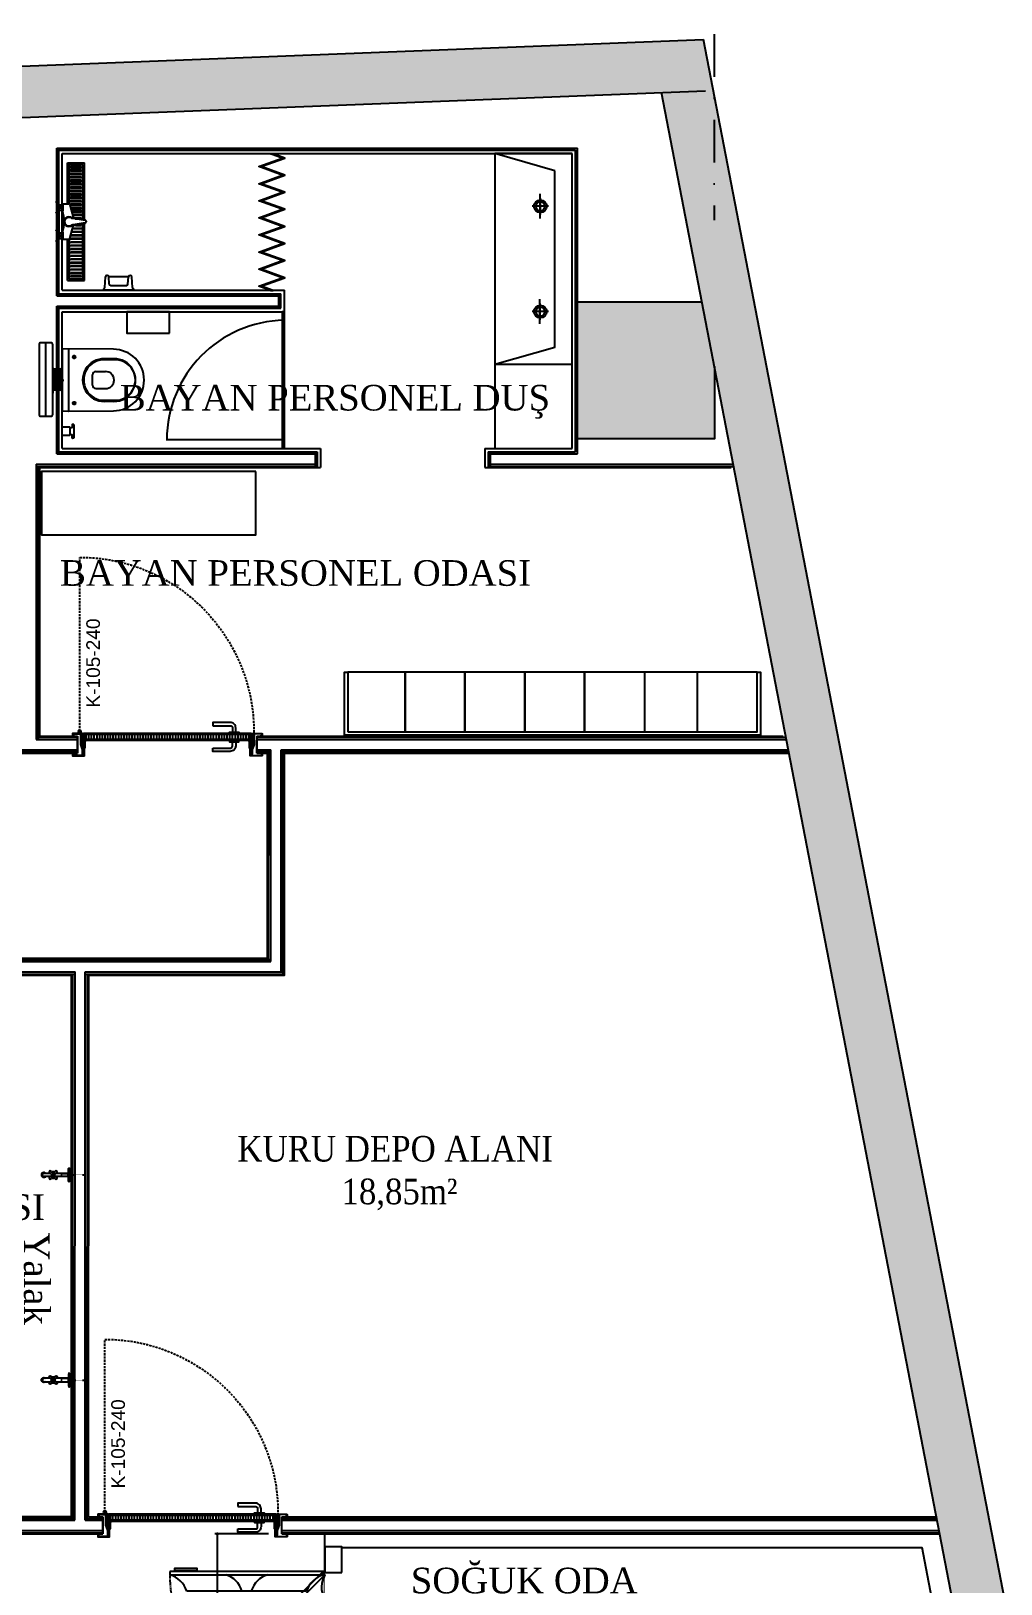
# Model space of a CAD drawing. Header units: millimetres. Extents: x -29311 to -3405, y 28913 to 42880.
# Drawn here: x -6282 to -5714, y 36017 to 36925 of the extents above; entities that cross this region are included whole.
import ezdxf
from ezdxf.enums import TextEntityAlignment as Align

# ---------------------------------------------------------------- set-up
doc = ezdxf.new("R2010")
doc.units = ezdxf.units.MM
doc.set_wipeout_variables(frame=1)
for name, pattern in [('ACAD_ISO07W100', [3, 0, -3]), ('AM_DIN_G_W050', [13.75, 9.75, -1.5, 1, -1.5]), ('CENTER2', [1.125, 0.75, -0.125, 0.125, -0.125]), ('DASHDOT', [1, 0.5, -0.25, 0, -0.25]), ('DASHDOT2', [0.5, 0.25, -0.125, 0, -0.125]), ('DASHED', [0.75, 0.5, -0.25]), ('HIDDEN', [0.375, 0.25, -0.125])]:
    doc.linetypes.add(name, pattern=pattern)
for name, color, linetype in [('A-AKS', 57, 'DASHDOT'), ('A-AKS.', 57, 'DASHDOT2'), ('A-BA', 1, 'Continuous'), ('A-DUVAR-ALCIPAN', 9, 'Continuous'), ('A-KAPI', 214, 'Continuous'), ('A-KAPI-AHSAP', 245, 'Continuous'), ('A-KAPI-AKSESUAR', 206, 'Continuous'), ('A-KAPI-METAL', 84, 'Continuous'), ('A-KAPI-PROFIL', 206, 'Continuous'), ('A-KAPLAMA-SERAMIK', 31, 'Continuous'), ('A-MK-DRENAJ', 146, 'Continuous'), ('A-SIVA-ALCIPAN', 247, 'Continuous'), ('A-SIVA-IC', 97, 'Continuous'), ('A-TEFRIS', 251, 'Continuous'), ('A-TEFRIS-SABIT', 177, 'Continuous'), ('A-YAZI', 136, 'Continuous'), ('Kıtc-002 Çizgi', 7, 'Continuous'), ('Kıtc-034 Soğuk Oda', 1, 'Continuous'), ('level', 10, 'Continuous')]:
    doc.layers.add(name, color=color, linetype=linetype)
for name, color, linetype, lineweight in [('MS_GORINCE', 251, 'Continuous', 0), ('olcu-plan', 7, 'Continuous', 20), ('s-depo', 140, 'Continuous', 25), ('tarama-betonarme', 252, 'Continuous', 13), ('TES_SU', 150, 'Continuous', 25)]:
    doc.layers.add(name, color=color, linetype=linetype, lineweight=lineweight)
doc.styles.add('Dimension Text', font='tahoma.ttf', dxfattribs={"width": 0.8})
doc.styles.get("Standard").update_dxf_attribs({"font": 'arial.ttf'})
doc.styles.add('YAZ-50', font='times.ttf', dxfattribs={"width": 0.9})
doc.dimstyles.new('1-50-plan', dxfattribs={"dimtxt": 8, "dimasz": 6, "dimexe": 4, "dimexo": 4, "dimgap": 0.00625, "dimtad": 1, "dimdec": 0, "dimrnd": 0.0005, "dimzin": 9, "dimdsep": 46, "dimtxsty": 'YAZ-50', "dimblk": 'ARCHTICK', "dimcen": 0.025, "dimdle": 4, "dimadec": 0, "dimazin": 0, "dimtfac": 1, "dimtdec": 0, "dimtmove": 0, "dimatfit": 3, "dimfxl": 30, "dimfxlon": 1, "dimarcsym": 0})
doc.dimstyles.new('AYG-OLCU 1 to 2', dxfattribs={"dimtxt": 4, "dimasz": 3, "dimexe": 1.5, "dimexo": 1, "dimgap": 1, "dimtad": 1, "dimdec": 0, "dimdsep": 46, "dimtxsty": 'Dimension Text', "dimblk": 'DOTSMALL', "dimcen": 0, "dimclrd": 256, "dimclre": 256, "dimclrt": 256, "dimadec": 0, "dimazin": 0, "dimtfac": 1, "dimtdec": 0, "dimtofl": 0, "dimtmove": 1, "dimatfit": 3, "dimfxl": 1, "dimarcsym": 0})
pattern_1 = [(45, (-57572.966, 50245.5134), (-4.4194174, 4.4194174), []), (45, (-57568.547, 50245.5134), (-4.4194174, 4.4194174), [7.8125, -1.5625, 0, -1.5625])]

# ---------------------------------------------------------------- blocks, each defined once
blk = doc.blocks.new('_ArchTick')
at = {"color": 0, "linetype": 'ByBlock', "const_width": 0.15}
blk.add_lwpolyline([(-0.5, -0.5), (0.5, 0.5)], dxfattribs=at)
blk = doc.blocks.new('*D278')
at = {"layer": 'DEFPOINTS', "color": 0, "transparency": 16777216}
for p in [(-5882.14, 36976.33), (-5882.14, 36938.93), (-10751.69, 36908.8)]:
    blk.add_point(p, dxfattribs=at)
at = {"layer": 'olcu-plan', "color": 0, "lineweight": -2, "transparency": 16777216}
for p, q in [((-10755.69, 36976.33), (-5878.14, 36976.33)), ((-10751.69, 36946.33), (-10751.69, 36980.33)), ((-5882.14, 36946.33), (-5882.14, 36980.33))]:
    blk.add_line(p, q, dxfattribs=at)
at = {"layer": 'olcu-plan', "color": 0, "lineweight": -2, "transparency": 16777216, "xscale": 6, "yscale": 6, "zscale": 6, "rotation": 180}
blk.add_blockref('_ArchTick', (-10751.69, 36976.33), dxfattribs=at)
at = {"layer": 'olcu-plan', "color": 0, "lineweight": -2, "transparency": 16777216, "xscale": 6, "yscale": 6, "zscale": 6}
blk.add_blockref('_ArchTick', (-5882.14, 36976.33), dxfattribs=at)
at = {"layer": 'olcu-plan', "color": 0, "transparency": 16777216, "insert": (-8316.92, 36980.42), "char_height": 8, "attachment_point": 5, "style": 'YAZ-50'}
blk.add_mtext('4870', dxfattribs=at)
blk = doc.blocks.new('AKS')
at = {"layer": 'A-AKS.', "ltscale": 100}
blk.add_line((4869.54, 2314.03), (4869.54, 2054.95), dxfattribs=at)
blk = doc.blocks.new('A$C60E3056A')
at = {"layer": 'Kıtc-034 Soğuk Oda', "color": 3}
blk.add_line((13.32, 80.05), (13.32, 9.95), dxfattribs=at)
for points in [[(1.83, 0), (3.83, 0), (3.83, 90), (1.83, 90)], [(1.44, 3.03), (0, 3.03), (0, 15.75), (1.44, 15.75)]]:
    blk.add_lwpolyline(points, close=True, dxfattribs=at)
for centre, radius, start, end in [((17.93, 93.95), 14.65, 195.63806, 251.64889), ((17.17, 61.16), 14, 196.32537, 253.63654), ((17.17, 28.84), 14, 106.36346, 163.67463), ((17.93, -3.95), 14.65, 108.35111, 164.36194)]:
    blk.add_arc(centre, radius, start, end, dxfattribs=at)
blk = doc.blocks.new('A$C4A7C2E03')
at = {"layer": 'Kıtc-034 Soğuk Oda', "color": 254}
blk.add_line((80.05, 0), (9.95, 0), dxfattribs=at)
for points in [[(0, 11.49), (0, 9.49), (90, 9.49), (90, 11.49)], [(3.03, 11.89), (3.03, 13.32), (15.75, 13.32), (15.75, 11.89)]]:
    blk.add_lwpolyline(points, close=True, dxfattribs=at)
for centre, radius, start, end in [((-3.95, -4.61), 14.65, 18.35111, 74.36194), ((28.84, -3.84), 14, 16.36346, 73.67463), ((61.16, -3.84), 14, 106.32537, 163.63654), ((93.95, -4.61), 14.65, 105.63806, 161.64889)]:
    blk.add_arc(centre, radius, start, end, dxfattribs=at)
blk = doc.blocks.new('A$C65962AFD')
at = {"color": 3}
blk.add_wipeout([(90.69, 105), (90.69, 15), (100.69, 15), (100.69, 105)], dxfattribs=at).dxf.layer = 'Kıtc-034 Soğuk Oda'
at = {"layer": 'Kıtc-002 Çizgi', "color": 254, "linetype": 'DASHED'}
blk.add_arc((89.46, 104.46), 89.47, 180.93417, 270.78371, dxfattribs=at)
at = {"layer": 'Kıtc-034 Soğuk Oda'}
for points in [[(100.69, 105), (100.69, 120), (90.69, 120), (90.69, 105)], [(100.69, 0), (100.69, 15), (90.69, 15), (90.69, 0)]]:
    blk.add_lwpolyline(points, close=True, dxfattribs=at)
at = {"layer": 'Kıtc-002 Çizgi'}
blk.add_blockref('A$C4A7C2E03', (0, 94.09), dxfattribs=at)
at = {"layer": 'Kıtc-002 Çizgi', "rotation": 315}
blk.add_blockref('A$C60E3056A', (24.34, 42.65), dxfattribs=at)
blk = doc.blocks.new('_DotSmall')
at = {"color": 0, "linetype": 'ByBlock', "const_width": 0.5}
blk.add_lwpolyline([(-0.0625, 0, 1), (0.0625, 0, 1)], format="xyb", close=True, dxfattribs=at)
blk = doc.blocks.new('*D509')
at = {"layer": 'DEFPOINTS', "color": 0, "transparency": 16777216}
for p in [(-6172.96, 36045.76), (-6110.14, 36045.76), (-6153.17, 35875.75)]:
    blk.add_point(p, dxfattribs=at)
at = {"layer": 'TES_SU', "lineweight": -2, "transparency": 16777216}
for p, q in [((-6142.96, 36045.76), (-6174.46, 36045.76)), ((-6172.96, 35875.75), (-6172.96, 36045.76)), ((-6154.17, 35875.75), (-6174.46, 35875.75))]:
    blk.add_line(p, q, dxfattribs=at)
at = {"layer": 'TES_SU', "lineweight": -2, "transparency": 16777216, "xscale": 3, "yscale": 3, "zscale": 3}
for p, rotation in [((-6172.96, 36045.76), 90), ((-6172.96, 35875.75), 270)]:
    blk.add_blockref('_DotSmall', p, dxfattribs=dict(at, rotation=rotation))
at = {"layer": 'TES_SU', "transparency": 16777216, "insert": (-6178.13, 35960.76), "char_height": 8, "attachment_point": 5, "rotation": 90, "style": 'Dimension Text'}
blk.add_mtext('170', dxfattribs=at)
blk = doc.blocks.new('A$C1989330F')
at = {"layer": 'A-KAPI-AKSESUAR'}
blk.add_lwpolyline([(27.5, 0), (-27.5, 0), (-27.5, -8), (27.5, -8)], close=True, dxfattribs=at)
blk.add_lwpolyline([(-125, -45), (-20, -45, 0.414214), (-10, -35), (-10, -8), (10, -8), (10, -32, -0.414214), (-23, -65), (-125, -65)], format="xyb", close=True, dxfattribs=at)
blk = doc.blocks.new('*U501')
at = {"ltscale": 12}
h = blk.add_hatch(dxfattribs=at)
h.set_pattern_fill('ANSI31', color=8, scale=5, angle=45)
h.set_pattern_definition([(90, (48.085, 20), (-15.875, 3e-15), [])])
h.paths.add_polyline_path([(1004.1, -130), (44, -130), (44, -160), (1004.1, -160)])
at = {"color": 8, "linetype": 'HIDDEN', "ltscale": 50}
blk.add_lwpolyline([(12.6, -176.2), (12.6, -1188.7, 0.417281), (1025, -165.6)], format="xyb", dxfattribs=at)
at = {"layer": 'A-KAPI-AHSAP'}
for points in [[(44, -165), (34, -165), (34, -148), (34, -148), (34, -125), (44, -125), (44, -165)], [(44, -125), (1004.1, -125)], [(1004.1, -165), (44, -165)], [(1004.1, -165), (1004.1, -125), (1014.1, -125), (1014.1, -165), (1014.1, -165), (1014.1, -165), (1004.1, -165)]]:
    blk.add_lwpolyline(points, dxfattribs=at)
blk.add_lwpolyline([(1004.1, -130), (44, -130), (44, -160), (1004.1, -160)], close=True, dxfattribs=at)
at = {"layer": 'A-KAPI-AKSESUAR'}
for radius in [10, 5, 4]:
    blk.add_circle((12, -175), radius, dxfattribs=at)
at = {"layer": 'A-KAPI-METAL'}
for points in [[(-29, -33.4), (39, -33.4, -0.414214), (40, -34.4), (40, -95.9), (38, -95.9), (38, -35.9, 0.414214), (37.5, -35.4), (-27.5, -35.4, 0.414214), (-28, -35.9), (-28, -47.4, 0.414214), (-27.5, -47.9), (-20, -47.9), (-20, -49.9), (-29, -49.9, -0.414214), (-30, -48.9), (-30, -34.4, -0.414214)], [(-30, -151, -0.414214), (-29, -150), (-20, -150), (-20, -152), (-27.5, -152, 0.414214), (-28, -152.5), (-28, -162.5, 0.414214), (-27.5, -163), (26.5, -163, 0.414214), (27, -162.5), (27, -105, -0.414214), (28.2, -104), (41, -104, -0.414154), (42, -105), (42, -119.5), (42, -94.8), (42, -80.7), (42, -94.8), (40, -94.8), (40, -80.7, -1), (44, -80.7), (44, -119.8, -0.934642), (40, -119.5), (40, -106.5, 0.414214), (39.5, -106), (29.5, -106, 0.414214), (29, -106.5), (29, -164, -0.414214), (28, -165), (-29, -165, -0.414214), (-30, -164)], [(1078.1, -151, 0.414214), (1077.1, -150), (1068.1, -150), (1068.1, -152), (1075.6, -152, -0.414214), (1076.1, -152.5), (1076.1, -162.5, -0.414214), (1075.6, -163), (1021.6, -163, -0.414214), (1021.1, -162.5), (1021.1, -104, 0.414214), (1019.8, -103), (1007.1, -103, 0.414154), (1006.1, -104), (1006.1, -119.5), (1006.1, -94.8), (1006.1, -80.7), (1006.1, -94.8), (1008.1, -94.8), (1008.1, -80.7, 1), (1004.1, -80.7), (1004.1, -119.8, 0.938583), (1008.1, -119.5), (1008.1, -105.5, -0.414214), (1008.6, -105), (1018.5, -105, -0.414214), (1019.1, -105.5), (1019.1, -164, 0.414214), (1020.1, -165), (1077.1, -165, 0.414214), (1078.1, -164)], [(1077.1, -33.4), (1009.1, -33.4, 0.414214), (1008.1, -34.4), (1008.1, -95.9), (1010.1, -95.9), (1010.1, -35.9, -0.414214), (1010.6, -35.4), (1075.6, -35.4, -0.414214), (1076.1, -35.9), (1076.1, -47.4, -0.414214), (1075.6, -47.9), (1068.1, -47.9), (1068.1, -49.9), (1077.1, -49.9, 0.414214), (1078.1, -48.9), (1078.1, -34.4, 0.414214)]]:
    blk.add_lwpolyline(points, format="xyb", close=True, dxfattribs=at)
at = {"layer": 'A-KAPI-PROFIL'}
for points in [[(16.5, -100.9), (27.5, -70.4), (27.5, -36.5), (37.5, -36.5), (37.5, -72.2), (25.9, -104.3), (25.9, -163), (16.5, -163)], [(1031.6, -100.9), (1020.6, -70.4), (1020.6, -43.8), (1010.6, -43.8), (1010.6, -72.2), (1022.2, -104.3), (1022.2, -163), (1031.6, -163)]]:
    blk.add_lwpolyline(points, close=True, dxfattribs=at)
for points in [[(36.5, -36.8), (37.5, -36.8), (37.5, -52.5), (29.6, -66.1), (29.6, -89.8), (36.6, -89.8), (36.6, -90.8), (28.6, -90.8), (28.6, -65.8), (36.5, -52.2), (36.5, -36.8)], [(1011.6, -36.8), (1010.6, -36.8), (1010.6, -52.5), (1018.5, -66.1), (1018.5, -89.8), (1011.5, -89.8), (1011.5, -90.8), (1019.5, -90.8), (1019.5, -65.8), (1011.6, -52.2), (1011.6, -36.8)]]:
    blk.add_lwpolyline(points, dxfattribs=at)
at = {"layer": 'A-KAPI-PROFIL', "color": 8}
for points in [[(39.7, -111.2, 0.414214), (37.7, -109.2), (31.3, -109.2, 0.414214), (29.3, -111.2), (29.3, -122, 0.414214), (31.3, -124), (45.3, -124, 0.414214), (46.3, -123), (46.3, -120, 1), (44.3, -120), (44.3, -121.5), (39.7, -121.5)], [(1018.8, -111.2, 0.414214), (1016.8, -109.2), (1010.4, -109.2, 0.414214), (1008.4, -111.2), (1008.4, -121.5), (1003.8, -121.5), (1003.8, -120, 1), (1001.8, -120), (1001.8, -123, 0.414214), (1002.8, -124), (1014.1, -124), (1016.8, -124, 0.414214), (1018.8, -122)]]:
    blk.add_lwpolyline(points, format="xyb", close=True, dxfattribs=at)
at = {"layer": 'DEFPOINTS', "linetype": 'ByBlock', "ltscale": 12}
for p, q in [((0, -49.9), (0, -150)), ((1048.1, -49.9), (1048.1, -125))]:
    blk.add_line(p, q, dxfattribs=at)
at = {"ltscale": 12, "xscale": -1, "rotation": 180}
blk.add_blockref('A$C1989330F', (916, -125), dxfattribs=at)
at = {"ltscale": 12}
blk.add_blockref('A$C1989330F', (916, -165), dxfattribs=at)
blk = doc.blocks.new('2 Lİ LAVABOO')
at = {"layer": 'A-TEFRIS-SABIT', "color": 4, "linetype": 'AM_DIN_G_W050', "ltscale": 2}
for p, q in [((88836.53, 15560.57), (88836.53, 15551.04)), ((88898.16, 15560.57), (88898.16, 15551.04)), ((88829.3, 15555.56), (88843.73, 15555.56)), ((88831.76, 15555.81), (88841.3, 15555.81)), ((88905.39, 15555.56), (88890.96, 15555.56)), ((88902.93, 15555.81), (88893.39, 15555.81))]:
    blk.add_line(p, q, dxfattribs=at)
at = {"layer": 'A-TEFRIS-SABIT'}
for points in [[(88805.72, 15574.42), (88805.72, 15529.28), (88928.97, 15529.28), (88928.97, 15574.44)], [(88815.72, 15564.4), (88805.72, 15529.28), (88928.97, 15529.28), (88918.97, 15564.4)]]:
    blk.add_lwpolyline(points, close=True, dxfattribs=at)
for centre, radius in [((88836.53, 15555.81), 3.75), ((88836.53, 15555.81), 2.6), ((88898.16, 15555.81), 3.75), ((88898.16, 15555.81), 2.6)]:
    blk.add_circle(centre, radius, dxfattribs=at)
blk = doc.blocks.new('mus-pl1')
at = {"color": 0, "linetype": 'ByBlock'}
for p, q in [((-0.19, -8.93), (-0.3, -8.55)), ((0.19, -8.93), (0.3, -8.55)), ((-0.62, -9.37), (-1.01, -9.26)), ((-1.01, -9.85), (-0.62, -9.74)), ((-0.3, -10.56), (-0.19, -10.18)), ((0.3, -10.56), (0.19, -10.18)), ((0.62, -9.37), (1.01, -9.26)), ((1.01, -9.85), (0.62, -9.74))]:
    blk.add_line(p, q, dxfattribs=at)
at = {"color": 0, "linetype": 'ACAD_ISO07W100', "ltscale": 0.01}
blk.add_lwpolyline([(0.01, -5), (-0.01, 9.33)], dxfattribs=at)
at = {"color": 0, "linetype": 'ByBlock'}
blk.add_lwpolyline([(4, 0), (4, -0.2, -0.414214), (3.7, -0.5), (-3.7, -0.5, -0.414214), (-4, -0.2), (-4, 0)], format="xyb", close=True, dxfattribs=at)
for points in [[(-1.01, -9.26), (-1.83, -8.43)], [(1.3, -0.5), (1.3, -0.8), (-1.3, -0.8), (-1.3, -0.5)], [(-1.12, -7.73), (-0.3, -8.55)], [(-1, -7.85), (-1, -0.8)], [(0.3, -8.55), (1.12, -7.73)], [(1.83, -8.43), (1.01, -9.26)], [(-1.83, -10.68), (-1.01, -9.85)], [(-0.3, -10.56), (-1.12, -11.38)], [(1.12, -11.38), (0.3, -10.56)], [(1.01, -9.85), (1.83, -10.68)]]:
    blk.add_lwpolyline(points, dxfattribs=at)
for points in [[(-1.74, -8.52, 0.074817), (-1.83, -9.05), (-1.83, -10.05, 0.074817), (-1.74, -10.59, 0.080067)], [(-1, -7.18, 0.039052), (-1.28, -7.36)], [(1, -0.8), (1, -7.85, -0.381119)], [(1.28, -7.36, 0.039051), (1, -7.18)], [(1.74, -10.59, 0.074817), (1.82, -10.05), (1.82, -9.05, 0.074817), (1.74, -8.52, 0.080066)], [(-1.28, -11.75, 0.039052), (-1, -11.93, 0.258777)], [(1, -11.26), (1, -15, -1), (-1, -15), (-1, -11.26)], [(1, -11.93, 0.039051), (1.28, -11.75)]]:
    blk.add_lwpolyline(points, format="xyb", dxfattribs=at)
for radius in [0.65, 0.45]:
    blk.add_circle((0, -9.55), radius, dxfattribs=at)
for centre, radius, start, end in [((-1.77, -7.79), 0.65, 5.28486, 264.71514), ((0, -9.55), 1.05, 73.43689, 196.56311), ((1.77, -7.79), 0.65, 275.28486, 174.71514), ((-1.77, -11.32), 0.65, 95.28486, 354.71514), ((0, -15), 1.4, 140.28486, 39.71514), ((0, -15), 1.3, 140.28486, 39.71514), ((0, -9.55), 1.05, 253.43689, 16.56311), ((1.77, -11.32), 0.65, 185.28486, 84.71514)]:
    blk.add_arc(centre, radius, start, end, dxfattribs=at)
blk = doc.blocks.new('DUS')
at = {"layer": 'A-MK-DRENAJ'}
for p, q in [((86675.3, -29215.5), (86775.3, -29215.5)), ((86675.3, -29458.2), (86675.3, -29215.5)), ((86775.3, -29543.8), (86775.3, -29215.5)), ((86709.3, -29538), (86755.3, -29538)), ((86725.3, -29583), (86755.3, -29583)), ((86755.3, -29543), (86755.3, -29538)), ((86755.3, -29583), (86755.3, -29578)), ((86775.3, -29905.5), (86775.3, -29577.2)), ((86675.3, -29905.5), (86675.3, -29662.7)), ((86695.3, -29883), (86695.3, -29878)), ((86755.3, -29878), (86695.3, -29878)), ((86755.3, -29883), (86695.3, -29883)), ((86755.3, -29883), (86755.3, -29878)), ((86675.3, -29905.5), (86775.3, -29905.5))]:
    blk.add_line(p, q, dxfattribs=at)
for points in [[(86765.3, -29225.5), (86685.3, -29225.5), (86685.3, -29458.2)], [(86765.3, -29543.4), (86765.3, -29225.5)], [(86699.9, -29503), (86755.3, -29503), (86755.3, -29498), (86698.5, -29498)], [(86705.2, -29523), (86755.3, -29523), (86755.3, -29518), (86703.9, -29518)], [(86685.3, -29662.7), (86685.3, -29895.5), (86765.3, -29895.5), (86765.3, -29577.5)], [(86699.9, -29618), (86755.3, -29618), (86755.3, -29623), (86698.5, -29623)], [(86705.2, -29598), (86755.3, -29598), (86755.3, -29603), (86703.9, -29603)]]:
    blk.add_lwpolyline(points, dxfattribs=at)
for points in [[(86755.3, -29238), (86695.3, -29238), (86695.3, -29243), (86755.3, -29243)], [(86755.3, -29258), (86695.3, -29258), (86695.3, -29263), (86755.3, -29263)], [(86755.3, -29278), (86695.3, -29278), (86695.3, -29283), (86755.3, -29283)], [(86755.3, -29298), (86695.3, -29298), (86695.3, -29303), (86755.3, -29303)], [(86755.3, -29318), (86695.3, -29318), (86695.3, -29323), (86755.3, -29323)], [(86755.3, -29338), (86695.3, -29338), (86695.3, -29343), (86755.3, -29343)], [(86755.3, -29358), (86695.3, -29358), (86695.3, -29363), (86755.3, -29363)], [(86755.3, -29378), (86695.3, -29378), (86695.3, -29383), (86755.3, -29383)], [(86755.3, -29398), (86695.3, -29398), (86695.3, -29403), (86755.3, -29403)], [(86755.3, -29418), (86695.3, -29418), (86695.3, -29423), (86755.3, -29423)], [(86755.3, -29438), (86695.3, -29438), (86695.3, -29443), (86755.3, -29443)], [(86755.3, -29458), (86695.3, -29458), (86695.3, -29463), (86755.3, -29463)], [(86755.3, -29478), (86695.3, -29478), (86695.3, -29483), (86755.3, -29483)], [(86695.3, -29638), (86755.3, -29638), (86755.3, -29643), (86695.3, -29643)], [(86695.3, -29658), (86755.3, -29658), (86755.3, -29663), (86695.3, -29663)], [(86695.3, -29678), (86755.3, -29678), (86755.3, -29683), (86695.3, -29683)], [(86695.3, -29698), (86755.3, -29698), (86755.3, -29703), (86695.3, -29703)], [(86695.3, -29718), (86755.3, -29718), (86755.3, -29723), (86695.3, -29723)], [(86695.3, -29738), (86755.3, -29738), (86755.3, -29743), (86695.3, -29743)], [(86695.3, -29758), (86755.3, -29758), (86755.3, -29763), (86695.3, -29763)], [(86695.3, -29778), (86755.3, -29778), (86755.3, -29783), (86695.3, -29783)], [(86695.3, -29798), (86755.3, -29798), (86755.3, -29803), (86695.3, -29803)], [(86695.3, -29818), (86755.3, -29818), (86755.3, -29823), (86695.3, -29823)], [(86695.3, -29838), (86755.3, -29838), (86755.3, -29843), (86695.3, -29843)], [(86695.3, -29858), (86755.3, -29858), (86755.3, -29863), (86695.3, -29863)]]:
    blk.add_lwpolyline(points, close=True, dxfattribs=at)
at = {"layer": 'A-TEFRIS-SABIT'}
for p, q in [((86617.2, -29449.1), (86605.3, -29446)), ((86617.2, -29506.9), (86605.3, -29510)), ((86618.5, -29450.8), (86622.6, -29464.9)), ((86618.5, -29505.2), (86618.5, -29450.8)), ((86618.5, -29505.2), (86622.6, -29491.1)), ((86622.6, -29464.9), (86630.2, -29464.9)), ((86622.6, -29491.1), (86622.6, -29464.9)), ((86622.6, -29491.1), (86630.2, -29491.1)), ((86630.2, -29461.7), (86646.2, -29461.7)), ((86630.2, -29494.3), (86630.2, -29461.7)), ((86630.2, -29494.3), (86646.2, -29494.3)), ((86632.9, -29479.9), (86632.9, -29476.1)), ((86632.9, -29476.1), (86643.5, -29476.1)), ((86632.9, -29479.9), (86643.5, -29479.9)), ((86643.5, -29479.9), (86643.5, -29476.1)), ((86646.2, -29494.3), (86646.2, -29461.7)), ((86648, -29461.7), (86648, -29497.4)), ((86683.7, -29458.2), (86651.4, -29458.2)), ((86688.8, -29461.8), (86710.3, -29541.8)), ((86617.2, -29614.1), (86605.3, -29611)), ((86618.5, -29615.8), (86618.5, -29670.2)), ((86618.5, -29615.8), (86622.6, -29629.9)), ((86688.8, -29659.2), (86710.4, -29579)), ((86779.8, -29552.9), (86708.2, -29541.5)), ((86779.8, -29567.9), (86708.4, -29579.3)), ((86725.3, -29583), (86709.3, -29583)), ((86719.4, -29577.5), (86774.2, -29577.5)), ((86720.5, -29543.4), (86774.2, -29543.4)), ((86776.4, -29545.6), (86776.4, -29552.3)), ((86776.4, -29568.4), (86776.4, -29575.3)), ((86785, -29558.7), (86785, -29562.1)), ((86617.2, -29671.9), (86605.3, -29675)), ((86618.5, -29670.2), (86622.6, -29656.1)), ((86622.6, -29629.9), (86622.6, -29656.1)), ((86622.6, -29629.9), (86630.2, -29629.9)), ((86622.6, -29656.1), (86630.2, -29656.1)), ((86630.2, -29659.3), (86630.2, -29626.7)), ((86630.2, -29626.7), (86646.2, -29626.7)), ((86630.2, -29659.3), (86646.2, -29659.3)), ((86632.9, -29641.1), (86643.5, -29641.1)), ((86632.9, -29644.9), (86632.9, -29641.1)), ((86632.9, -29644.9), (86643.5, -29644.9)), ((86643.5, -29644.9), (86643.5, -29641.1)), ((86646.2, -29659.3), (86646.2, -29626.7)), ((86648, -29623.6), (86648, -29659.3)), ((86651.4, -29662.7), (86683.7, -29662.7)), ((86894.8, -29945.1), (86898.1, -29883)), ((86908.4, -29874.7), (86907.1, -29874.7)), ((86920.6, -29927.1), (86917.3, -29883)), ((87033, -29883.7), (86917.4, -29883.7)), ((87029.8, -29927.1), (87033.1, -29883)), ((87042, -29874.7), (87043.3, -29874.7)), ((87055.6, -29945.1), (87052.3, -29883)), ((86885.2, -29960.3), (86885.2, -29962.4)), ((87065.2, -29962.4), (86885.5, -29962.4)), ((87020.8, -29935.4), (86929.6, -29935.4)), ((87065.2, -29960.3), (87065.2, -29962.4))]:
    blk.add_line(p, q, dxfattribs=at)
for points in [[(86616.4, -29613.9), (86616.4, -29507.1)], [(86627.4, -29629.9), (86627.4, -29491.1)]]:
    blk.add_lwpolyline(points, dxfattribs=at)
for centre, radius, start, end in [((86616.8, -29450.8), 1.72, 0, 75.21721), ((86616.8, -29505.2), 1.72, 284.78279, 0), ((86651.4, -29461.7), 3.44, 90, 180), ((86650.7, -29497.4), 2.75, 180, 194.94394), ((86414.2, -29560.5), 242, 345.05606, 14.94394), ((86683.7, -29463.7), 5.5, 20.70167, 90), ((86616.8, -29615.8), 1.72, 0, 75.21721), ((86684.6, -29560.5), 28.5, 48.0007, 312.49307), ((86684.6, -29560.5), 25.4, 57.32726, 303.38827), ((86703, -29531.7), 8.8, 237.32726, 260.94279), ((86703.4, -29589), 8.8, 99.08028, 123.38827), ((86709.6, -29532.8), 8.8, 228.0007, 260.94279), ((86709.8, -29588), 8.8, 99.08028, 132.49307), ((86774.2, -29545.6), 2.2, 0, 90), ((86774.2, -29575.3), 2.2, 270, 0), ((86779.2, -29558.7), 5.85, 0, 83.76807), ((86779.2, -29562.1), 5.85, 276.23193, 0), ((86616.8, -29670.2), 1.72, 284.78279, 0), ((86650.7, -29623.6), 2.75, 165.05606, 180), ((86651.4, -29659.3), 3.44, 180, 270), ((86683.7, -29657.2), 5.5, 270, 339.29833)]:
    blk.add_arc(centre, radius, start, end, dxfattribs=at)
for centre, major_axis, ratio, start_param, end_param in [((86632.9, -29468.9), (0, -7.2), 0.382482, 3.141593, 6.283185), ((86643.5, -29487.1), (0, 7.2), 0.382482, 3.141593, 6.283185), ((86632.9, -29633.9), (0, -7.2), 0.382482, 3.141593, 6.283185), ((86643.5, -29652.1), (0, 7.2), 0.382482, 3.141593, 6.283185), ((86907.1, -29883.7), (-6.36, 6.36), 1, -0.785398, 0.711459), ((86908.4, -29883.7), (6.36, 6.36), 1, 5.571726, 7.068583), ((87042, -29883.7), (-6.36, 6.36), 1, -0.785398, 0.711459), ((87043.3, -29883.7), (6.36, 6.36), 1, 5.571726, 7.068583), ((86894.2, -29960.3), (6.36, 6.36), 1, 1.268279, 2.356194), ((86885.9, -29944.4), (6.36, 6.36), 1, 4.409872, 5.423848), ((86929.6, -29926.4), (6.36, 6.36), 1, 2.430134, 3.926991), ((87020.8, -29926.4), (-6.36, 6.36), 1, 2.356194, 3.853052), ((87064.5, -29944.4), (-6.36, 6.36), 1, 0.859337, 1.873313), ((87056.2, -29960.3), (-6.36, 6.36), 1, 3.926991, 5.014906)]:
    blk.add_ellipse(centre, major_axis=major_axis, ratio=ratio, start_param=start_param, end_param=end_param, dxfattribs=at)
at = {"layer": 'A-TEFRIS-SABIT', "extrusion": (0, 0, -1)}
for centre, major_axis in [((86632.9, -29487.1), (0, 7.2)), ((86643.5, -29468.9), (0, -7.2)), ((86632.9, -29652.1), (0, 7.2)), ((86643.5, -29633.9), (0, -7.2))]:
    blk.add_ellipse(centre, major_axis=major_axis, ratio=0.382482, start_param=3.141593, end_param=6.283185, dxfattribs=at)
at = {"layer": 'MS_GORINCE'}
for p, q in [((86709.3, -29583), (86725.3, -29583)), ((86716.6, -29578), (86725.3, -29578)), ((86725.3, -29578), (86716.6, -29578))]:
    blk.add_line(p, q, dxfattribs=at)
blk = doc.blocks.new('A$C7B0C6078')
for p, q in [((172.1, 301.2), (232.8, 301.2)), ((177.2, 307.5), (232.7, 307.5)), ((439.9, 361.7), (439.9, 3.3)), ((175.5, 182.5), (175.5, 182.5)), ((281.7, 232.5), (225.5, 232.5)), ((301.7, 212.5), (301.7, 152.5)), ((281.7, 132.5), (225.5, 132.5)), ((172.1, 63.8), (232.8, 63.8)), ((177.2, 57.5), (232.7, 57.5))]:
    blk.add_line(p, q)
at = {"color": 4, "linetype": 'CENTER2', "ltscale": 30}
for p, q in [((421, 317.5), (398.9, 317.5)), ((409.9, 306.4), (409.9, 328.6)), ((488.8, 182.5), (469.4, 182.5)), ((421, 47.5), (398.9, 47.5)), ((409.9, 58.6), (409.9, 36.4))]:
    blk.add_line(p, q, dxfattribs=at)
blk.add_lwpolyline([(480, 362, 0.416782), (477, 365), (180, 362.5, 1), (180, 2.5), (477, 0, 0.416585), (480, 3)], format="xyb", close=True)
for centre in [(409.9, 317.5), (409.9, 47.5)]:
    blk.add_circle(centre, 8)
for centre, radius, start, end in [((442.9, 361.7), 3, 90.48276, 180), ((174.9, 182.5), 125, 88.98526, 271.01474), ((169.9, 182.5), 118.7, 88.98526, 271.01474), ((234.9, 182.5), 125, 268.98526, 91.01474), ((234.9, 182.5), 118.7, 268.98526, 91.01474), ((225.5, 182.5), 50, 90, 180), ((225.5, 182.5), 50, 180, 270), ((281.7, 212.5), 20, 0, 90), ((281.7, 152.5), 20, 270, 0), ((442.9, 3.3), 3, 180, 269.51724)]:
    blk.add_arc(centre, radius, start, end)
blk = doc.blocks.new('perde')
at = {"layer": 'A-KAPI', "linetype": 'Continuous'}
for points in [[(86092.19, 21062.61), (86094.69, 21055.74), (86099.69, 21069.48), (86104.69, 21055.74), (86109.69, 21069.48), (86114.69, 21055.74), (86119.69, 21069.48), (86124.69, 21055.74), (86129.69, 21069.48), (86134.69, 21055.74), (86139.69, 21069.48), (86144.69, 21055.74), (86149.69, 21069.48), (86154.69, 21055.74), (86159.69, 21069.48), (86164.69, 21055.74), (86169.69, 21069.48), (86172.19, 21062.61)], [(86092.19, 21061.15), (86094.69, 21054.28), (86099.69, 21068.02), (86104.69, 21054.28), (86109.69, 21068.02), (86114.69, 21054.28), (86119.69, 21068.02), (86124.69, 21054.28), (86129.69, 21068.02), (86134.69, 21054.28), (86139.69, 21068.02), (86144.69, 21054.28), (86149.69, 21068.02), (86154.69, 21054.28), (86159.69, 21068.02), (86164.69, 21054.28), (86169.69, 21068.02), (86172.19, 21061.15)]]:
    blk.add_lwpolyline(points, dxfattribs=at)
at = {"layer": 'A-KAPI', "linetype": 'Continuous', "lineweight": 30}
for points in [[(86092.19, 21062.61), (86092.19, 21061.15)], [(86172.19, 21062.61), (86172.19, 21061.15)]]:
    blk.add_lwpolyline(points, dxfattribs=at)
blk = doc.blocks.new('*U577')
at = {"ltscale": 12}
h = blk.add_hatch(dxfattribs=at)
h.set_pattern_fill('ANSI31', color=8, scale=5, angle=45)
h.set_pattern_definition([(90, (50, 20), (-15.875, 3e-15), [])])
h.paths.add_polyline_path([(1006, -130), (44, -130), (44, -160), (1006, -160)])
at = {"color": 8, "linetype": 'HIDDEN', "ltscale": 50}
blk.add_lwpolyline([(12.7, -176.4), (12.7, -1195.6, 0.417281), (1031.9, -165.7)], format="xyb", dxfattribs=at)
at = {"layer": 'A-KAPI-AHSAP'}
for points in [[(44, -165), (34, -165), (34, -148), (34, -148), (34, -125), (44, -125), (44, -165)], [(44, -125), (1006, -125)], [(1006, -165), (44, -165)], [(1006, -165), (1006, -125), (1016, -125), (1016, -165), (1016, -165), (1016, -165), (1006, -165)]]:
    blk.add_lwpolyline(points, dxfattribs=at)
blk.add_lwpolyline([(1006, -130), (44, -130), (44, -160), (1006, -160)], close=True, dxfattribs=at)
at = {"layer": 'A-KAPI-AKSESUAR'}
for radius in [10, 5, 4]:
    blk.add_circle((12, -175), radius, dxfattribs=at)
at = {"layer": 'A-KAPI-METAL'}
for points in [[(-29, -33.4), (39, -33.4, -0.414214), (40, -34.4), (40, -95.9), (38, -95.9), (38, -35.9, 0.414214), (37.5, -35.4), (-27.5, -35.4, 0.414214), (-28, -35.9), (-28, -47.4, 0.414214), (-27.5, -47.9), (-20, -47.9), (-20, -49.9), (-29, -49.9, -0.414214), (-30, -48.9), (-30, -34.4, -0.414214)], [(-30, -151, -0.414214), (-29, -150), (-20, -150), (-20, -152), (-27.5, -152, 0.414214), (-28, -152.5), (-28, -162.5, 0.414214), (-27.5, -163), (26.5, -163, 0.414214), (27, -162.5), (27, -105, -0.414214), (28.2, -104), (41, -104, -0.414154), (42, -105), (42, -119.5), (42, -94.8), (42, -80.7), (42, -94.8), (40, -94.8), (40, -80.7, -1), (44, -80.7), (44, -119.8, -0.934642), (40, -119.5), (40, -106.5, 0.414214), (39.5, -106), (29.5, -106, 0.414214), (29, -106.5), (29, -164, -0.414214), (28, -165), (-29, -165, -0.414214), (-30, -164)], [(1080, -151, 0.414214), (1079, -150), (1070, -150), (1070, -152), (1077.5, -152, -0.414214), (1078, -152.5), (1078, -162.5, -0.414214), (1077.5, -163), (1023.5, -163, -0.414214), (1023, -162.5), (1023, -104, 0.414214), (1021.8, -103), (1009, -103, 0.414154), (1008, -104), (1008, -119.5), (1008, -94.8), (1008, -80.7), (1008, -94.8), (1010, -94.8), (1010, -80.7, 1), (1006, -80.7), (1006, -119.8, 0.938583), (1010, -119.5), (1010, -105.5, -0.414214), (1010.5, -105), (1020.5, -105, -0.414214), (1021, -105.5), (1021, -164, 0.414214), (1022, -165), (1079, -165, 0.414214), (1080, -164)], [(1079, -33.4), (1011, -33.4, 0.414214), (1010, -34.4), (1010, -95.9), (1012, -95.9), (1012, -35.9, -0.414214), (1012.5, -35.4), (1077.5, -35.4, -0.414214), (1078, -35.9), (1078, -47.4, -0.414214), (1077.5, -47.9), (1070, -47.9), (1070, -49.9), (1079, -49.9, 0.414214), (1080, -48.9), (1080, -34.4, 0.414214)]]:
    blk.add_lwpolyline(points, format="xyb", close=True, dxfattribs=at)
at = {"layer": 'A-KAPI-PROFIL'}
for points in [[(16.5, -100.9), (27.5, -70.4), (27.5, -36.5), (37.5, -36.5), (37.5, -72.2), (25.9, -104.3), (25.9, -163), (16.5, -163)], [(1033.5, -100.9), (1022.5, -70.4), (1022.5, -43.8), (1012.5, -43.8), (1012.5, -72.2), (1024.1, -104.3), (1024.1, -163), (1033.5, -163)]]:
    blk.add_lwpolyline(points, close=True, dxfattribs=at)
for points in [[(36.5, -36.8), (37.5, -36.8), (37.5, -52.5), (29.6, -66.1), (29.6, -89.8), (36.6, -89.8), (36.6, -90.8), (28.6, -90.8), (28.6, -65.8), (36.5, -52.2), (36.5, -36.8)], [(1013.5, -36.8), (1012.5, -36.8), (1012.5, -52.5), (1020.4, -66.1), (1020.4, -89.8), (1013.4, -89.8), (1013.4, -90.8), (1021.4, -90.8), (1021.4, -65.8), (1013.5, -52.2), (1013.5, -36.8)]]:
    blk.add_lwpolyline(points, dxfattribs=at)
at = {"layer": 'A-KAPI-PROFIL', "color": 8}
for points in [[(39.7, -111.2, 0.414214), (37.7, -109.2), (31.3, -109.2, 0.414214), (29.3, -111.2), (29.3, -122, 0.414214), (31.3, -124), (45.3, -124, 0.414214), (46.3, -123), (46.3, -120, 1), (44.3, -120), (44.3, -121.5), (39.7, -121.5)], [(1020.7, -111.2, 0.414214), (1018.7, -109.2), (1012.3, -109.2, 0.414214), (1010.3, -111.2), (1010.3, -121.5), (1005.7, -121.5), (1005.7, -120, 1), (1003.7, -120), (1003.7, -123, 0.414214), (1004.7, -124), (1016, -124), (1018.7, -124, 0.414214), (1020.7, -122)]]:
    blk.add_lwpolyline(points, format="xyb", close=True, dxfattribs=at)
at = {"layer": 'DEFPOINTS', "linetype": 'ByBlock', "ltscale": 12}
for p, q in [((0, -49.9), (0, -150)), ((1050, -49.9), (1050, -125))]:
    blk.add_line(p, q, dxfattribs=at)
at = {"ltscale": 12, "xscale": -1, "rotation": 180}
blk.add_blockref('A$C1989330F', (916, -125), dxfattribs=at)
at = {"ltscale": 12}
blk.add_blockref('A$C1989330F', (916, -165), dxfattribs=at)

msp = doc.modelspace()

# ---------------------------------------------------------------- hatches: boundary and pattern name
at = {"layer": 'tarama-betonarme'}
h = msp.add_hatch(dxfattribs=at)
h.set_pattern_fill('ANSI35', color=256, scale=25, style=0)
h.set_pattern_definition(pattern_1)
h.paths.add_polyline_path([(-10481.78, 34895.54), (-10717.69, 36702.95), (-5913.13, 36889.18), (-5531.42, 34913.14)], flags=16)
h.paths.add_polyline_path([(-10508.1, 34865.45), (-10751.69, 36731.65), (-5888.56, 36920.15), (-5495.1, 34883.26)])
h = msp.add_hatch(dxfattribs=at)
h.set_pattern_fill('ANSI35', color=256, scale=25, style=0)
h.set_pattern_definition(pattern_1)
h.paths.add_polyline_path([(-7507.64, 36766.65), (-7427.64, 36766.65), (-7427.64, 36686.65), (-7507.64, 36686.65)])
h.paths.add_polyline_path([(-8337.64, 36766.65), (-8257.64, 36766.65), (-8257.64, 36686.65), (-8337.64, 36686.65)])
h.paths.add_polyline_path([(-9167.64, 36766.65), (-9087.64, 36766.65), (-9087.64, 36686.65), (-9167.64, 36686.65)])
h.paths.add_polyline_path([(-5962.14, 36766.65), (-5882.14, 36766.65), (-5882.14, 36686.65), (-5962.14, 36686.65)])
h = msp.add_hatch(dxfattribs=at)
h.set_pattern_fill('ANSI35', color=256, scale=25, style=0)
h.set_pattern_definition([(45, (-57572.966, 50245.5134), (-4.4194174, 4.4194174), []), (45, (-57568.547, 50245.5134), (-4.4194174, 4.4194174), [7.8125, -1.5625, 0, -1.5625])])
h.paths.add_polyline_path([(-7507.64, 36766.65), (-7427.64, 36766.65), (-7427.64, 36686.65), (-7507.64, 36686.65)])
h.paths.add_polyline_path([(-8337.64, 36766.65), (-8257.64, 36766.65), (-8257.64, 36686.65), (-8337.64, 36686.65)])
h.paths.add_polyline_path([(-9167.64, 36766.65), (-9087.64, 36766.65), (-9087.64, 36686.65), (-9167.64, 36686.65)])
h.paths.add_polyline_path([(-5882.14, 36728.78), (-5889.46, 36766.65), (-5962.14, 36766.65), (-5962.14, 36686.65), (-5882.14, 36686.65)])

# ---------------------------------------------------------------- linework, layer by layer
at = {"layer": 'A-BA'}
for p, q in [((-9848.72, 36766.65), (-5888.56, 36920.15)), ((-5495.1, 34883.26), (-5888.56, 36920.15)), ((-5495.1, 34883.26), (-5888.56, 36920.15)), ((-9822.14, 36737.66), (-5887.39, 36890.17)), ((-5531.42, 34913.14), (-5913.13, 36889.18)), ((-5531.42, 34913.14), (-5913.13, 36889.18))]:
    msp.add_line(p, q, dxfattribs=at)
msp.add_lwpolyline([(-5882.14, 36728.78), (-5882.14, 36686.65), (-5962.14, 36686.65), (-5962.14, 36766.65), (-5889.46, 36766.65)], dxfattribs=at)
msp.add_lwpolyline([(-5882.14, 36728.78), (-5882.14, 36686.65), (-5962.14, 36686.65), (-5962.14, 36766.65), (-5889.46, 36766.65)], dxfattribs=at)
msp.add_lwpolyline([(-5882.14, 36728.78), (-5882.14, 36686.65), (-5962.14, 36686.65), (-5962.14, 36766.65), (-5889.46, 36766.65)], dxfattribs=at)
at = {"layer": 'A-DUVAR-ALCIPAN'}
for points in [[(-6267, 36770.2), (-6267, 36856.7)], [(-6267, 36856.7), (-5962.14, 36856.7)], [(-6267, 36855.45), (-5963.39, 36855.45)], [(-6265.75, 36770.2), (-6265.75, 36855.45)], [(-5963.39, 36678.95), (-5963.39, 36855.45)], [(-5962.14, 36677.7), (-5962.14, 36856.7)], [(-6267, 36770.2), (-6137, 36770.2)], [(-6267, 36677.7), (-6267, 36764.2)], [(-6267, 36764.2), (-6137, 36764.2)], [(-6265.75, 36771.45), (-6135.75, 36771.45)], [(-6265.75, 36677.7), (-6265.75, 36764.2)], [(-6137, 36762.95), (-6137, 36771.45)], [(-6135.75, 36762.95), (-6135.75, 36771.45)], [(-6265.75, 36762.95), (-6135.75, 36762.95)], [(-6267, 36677.7), (-6115.78, 36677.7)], [(-6265.75, 36678.95), (-6114.53, 36678.95)], [(-6115.78, 36678.95), (-6115.78, 36670.45)], [(-6114.53, 36678.95), (-6114.53, 36670.45)], [(-6014.53, 36678.95), (-5963.39, 36678.95)], [(-6014.53, 36678.95), (-6014.53, 36670.45)], [(-6013.28, 36678.95), (-6013.28, 36670.45)], [(-6013.28, 36677.7), (-5962.14, 36677.7)], [(-6279, 36671.7), (-6115.78, 36671.7)], [(-6279, 36671.7), (-6279, 36510.65)], [(-6279, 36670.45), (-6114.53, 36670.45)], [(-6277.75, 36670.45), (-6277.75, 36510.65)], [(-6014.53, 36670.45), (-5870.88, 36670.45)], [(-6013.28, 36671.7), (-5871.12, 36671.7)], [(-6279, 36510.65), (-6254.8, 36510.65)], [(-6277.75, 36511.9), (-6254.8, 36511.9)], [(-6149.8, 36511.9), (-5840.25, 36511.9)], [(-6149.8, 36510.65), (-5840.01, 36510.65)], [(-6487.08, 36504.65), (-6254.8, 36504.65)], [(-6487.08, 36503.4), (-6254.8, 36503.4)], [(-6149.8, 36504.65), (-6141.69, 36504.65)], [(-6149.8, 36503.4), (-6141.69, 36503.4)], [(-6142.97, 36381.9), (-6142.94, 36503.4)], [(-6141.72, 36380.65), (-6141.69, 36504.65)], [(-6135.72, 36374.65), (-6135.69, 36504.65)], [(-6135.69, 36504.65), (-5838.46, 36504.65)], [(-6135.69, 36503.4), (-5838.46, 36503.4)], [(-6134.47, 36373.4), (-6134.44, 36503.4)], [(-6361.39, 36381.9), (-6141.72, 36381.9)], [(-6361.39, 36380.65), (-6141.72, 36380.65)], [(-6361.39, 36374.65), (-6256.24, 36374.65)], [(-6361.39, 36373.4), (-6256.24, 36373.4)], [(-6257.58, 36055.01), (-6257.49, 36373.4)], [(-6256.33, 36053.76), (-6256.24, 36374.65)], [(-6250.33, 36053.76), (-6250.24, 36374.65)], [(-6250.24, 36374.65), (-6134.47, 36374.65)], [(-6250.24, 36373.4), (-6134.47, 36373.4)], [(-6249.08, 36055.01), (-6248.99, 36373.4)], [(-6476.89, 36055.01), (-6256.33, 36055.01)], [(-6250.33, 36055.01), (-6240, 36055.01)], [(-6135.19, 36055.01), (-5751.99, 36055.01)], [(-6485.39, 36046.51), (-6240, 36046.51)], [(-6484.14, 36047.76), (-6240, 36047.76)], [(-6478.14, 36053.76), (-6256.33, 36053.76)], [(-6250.33, 36053.76), (-6240, 36053.76)], [(-6135.19, 36053.76), (-5751.75, 36053.76)], [(-6135.19, 36047.76), (-5750.59, 36047.76)], [(-6135.19, 36046.51), (-5750.35, 36046.51)]]:
    msp.add_lwpolyline(points, dxfattribs=at)
at = {"layer": 'A-KAPLAMA-SERAMIK'}
for points in [[(-6263.75, 36773.45), (-6263.75, 36853.45)], [(-6263.75, 36853.45), (-5965.39, 36853.45)], [(-5965.39, 36680.95), (-5965.39, 36853.45)], [(-6263.75, 36773.45), (-6133.75, 36773.45)], [(-6133.75, 36760.95), (-6133.75, 36773.45)], [(-6263.75, 36680.95), (-6263.75, 36760.95)], [(-6263.75, 36760.95), (-6133.75, 36760.95)], [(-6263.75, 36680.95), (-6112.53, 36680.95)], [(-6112.53, 36680.95), (-6112.53, 36669.7)], [(-6016.53, 36680.95), (-5965.39, 36680.95)], [(-6016.53, 36680.95), (-6016.53, 36669.7)]]:
    msp.add_lwpolyline(points, dxfattribs=at)
at = {"layer": 'A-SIVA-ALCIPAN'}
for points in [[(-6277, 36669.7), (-6112.53, 36669.7)], [(-6277, 36669.7), (-6277, 36512.65)], [(-6016.53, 36669.7), (-5872.26, 36669.7)], [(-6277, 36512.65), (-6254.8, 36512.65)], [(-6254.8, 36512.65), (-6254.8, 36502.65)], [(-6149.8, 36512.65), (-5841.92, 36512.65)], [(-6149.8, 36512.65), (-6149.8, 36502.65)], [(-6487.08, 36502.65), (-6254.8, 36502.65)], [(-6248.24, 36372.65), (-6133.72, 36372.65), (-6133.69, 36502.65)], [(-6149.8, 36502.65), (-6143.69, 36502.65)], [(-6143.72, 36382.65), (-6143.69, 36502.65)], [(-6133.69, 36502.65), (-5838.46, 36502.65)], [(-6361.39, 36382.65), (-6143.72, 36382.65)], [(-6361.39, 36372.65), (-6258.24, 36372.65)], [(-6258.33, 36055.76), (-6258.24, 36372.65)], [(-6248.33, 36055.76), (-6248.24, 36372.65)], [(-6476.14, 36055.76), (-6258.33, 36055.76)], [(-6248.33, 36055.76), (-6240, 36055.76)], [(-6240, 36055.76), (-6240, 36045.75)], [(-6135.19, 36055.76), (-5752.14, 36055.76)], [(-6135.19, 36045.76), (-6135.19, 36055.76)], [(-6486.14, 36045.76), (-6240, 36045.76)], [(-6135.19, 36045.76), (-5750.21, 36045.76)]]:
    msp.add_lwpolyline(points, dxfattribs=at)
at = {"layer": 'A-SIVA-IC'}
msp.add_lwpolyline([(-6258.24, 36372.65), (-6258.33, 36055.76), (-6303.72, 36055.74), (-6303.55, 36372.65)], close=True, dxfattribs=at)
at = {"layer": 'A-TEFRIS'}
for points in [[(-6150.52, 36667.45), (-6275.87, 36667.45), (-6275.87, 36630.45), (-6150.52, 36630.45)], [(-6096.58, 36515.09), (-6063.08, 36515.09), (-6063.08, 36550.09), (-6096.58, 36550.09)], [(-6063.08, 36515.09), (-6028.08, 36515.09), (-6028.08, 36550.09), (-6063.08, 36550.09)], [(-6028.08, 36515.09), (-5993.08, 36515.09), (-5993.08, 36550.09), (-6028.08, 36550.09)], [(-5993.08, 36515.09), (-5958.08, 36515.09), (-5958.08, 36550.09), (-5993.08, 36550.09)], [(-5958.08, 36515.09), (-5857.08, 36515.09), (-5857.08, 36550.09), (-5958.08, 36550.09)], [(-5923.08, 36515.09), (-5892.08, 36515.09), (-5892.08, 36550.09), (-5923.08, 36550.09)]]:
    msp.add_lwpolyline(points, close=True, dxfattribs=at)
msp.add_lwpolyline([(-5857.08, 36550.09), (-5855.08, 36550.09), (-5855.08, 36515.09), (-5855.08, 36513.09), (-6096.58, 36513.09), (-6098.58, 36513.09), (-6098.58, 36550.09), (-6096.58, 36550.09)], dxfattribs=at)
at = {"layer": 'A-TEFRIS-SABIT'}
for p, q in [((-6259.35, 36693.46), (-6263.75, 36693.42)), ((-6259.35, 36693.46), (-6259.35, 36688.46)), ((-6258.03, 36693.08), (-6259.35, 36693.06)), ((-6257.91, 36694.75), (-6258, 36693.11)), ((-6257, 36694.96), (-6257.72, 36694.94)), ((-6257, 36694.96), (-6257.72, 36694.94)), ((-6257, 36694.96), (-6257, 36686.96)), ((-6259.35, 36688.46), (-6263.75, 36688.49)), ((-6258.03, 36688.83), (-6259.35, 36688.85)), ((-6257.91, 36687.16), (-6258, 36688.8)), ((-6257, 36686.96), (-6257.72, 36686.97))]:
    msp.add_line(p, q, dxfattribs=at)
for points in [[(-6200.93, 36748.45), (-6200.93, 36760.95), (-6225.93, 36760.95), (-6225.93, 36748.45)], [(-6134.95, 36680.95), (-6133.75, 36680.95), (-6133.75, 36760.95), (-6134.95, 36760.95)], [(-6268.84, 36714.75), (-6269.34, 36714.75), (-6269.34, 36727.75), (-6268.84, 36727.75), (-6268.84, 36714.75)], [(-6263.84, 36714.75), (-6264.34, 36714.75), (-6264.34, 36727.75), (-6263.84, 36727.75), (-6263.84, 36714.75)]]:
    msp.add_lwpolyline(points, close=True, dxfattribs=at)
msp.add_lwpolyline([(-6277.34, 36741.75), (-6277.34, 36700.75, 0.414214), (-6276.34, 36699.75), (-6270.34, 36699.75, 0.414214), (-6269.34, 36700.75), (-6269.34, 36741.75, 0.414214), (-6270.34, 36742.75), (-6276.34, 36742.75, 0.414214)], format="xyb", close=True, dxfattribs=at)
msp.add_lwpolyline([(-6277.34, 36741.75), (-6277.34, 36700.75, 0.414214), (-6276.34, 36699.75), (-6270.34, 36699.75, 0.414214), (-6269.34, 36700.75), (-6269.34, 36741.75, 0.414214), (-6270.34, 36742.75), (-6276.34, 36742.75, 0.414214)], format="xyb", close=True, dxfattribs=at)
for points in [[(-6273.34, 36699.75), (-6273.34, 36742.75)], [(-6264.34, 36727.25), (-6268.84, 36727.25)], [(-6267.84, 36715.25), (-6267.84, 36727.25)], [(-6266.84, 36715.25), (-6266.84, 36727.25)], [(-6265.84, 36715.25), (-6265.84, 36727.25)], [(-6264.84, 36715.25), (-6264.84, 36727.25)], [(-6263.84, 36714.75), (-6263.84, 36727.75)], [(-6263.84, 36714.75), (-6263.84, 36727.75)], [(-6010.53, 36730.2), (-6010.53, 36680.95)], [(-6269.34, 36720.41), (-6269.34, 36713.25)], [(-6268.84, 36715.25), (-6264.34, 36715.25)], [(-6133.75, 36685.95), (-6202.87, 36685.95)]]:
    msp.add_lwpolyline(points, dxfattribs=at)
for centre, radius, start, end in [((-6132.55, 36685.95), 70, 90.98226, 180), ((-6258.03, 36693.11), 0.03, 271, 356.91646), ((-6257.71, 36694.74), 0.2, 91, 176.91653), ((-6257.71, 36694.74), 0.2, 91, 176.91653), ((-6258.03, 36688.8), 0.03, 3.08354, 89), ((-6257.71, 36687.17), 0.2, 183.08347, 269), ((-6257.71, 36687.17), 0.2, 183.08347, 269)]:
    msp.add_arc(centre, radius, start, end, dxfattribs=at)
at = {"layer": 's-depo', "linetype": 'Continuous'}
for p, q in [((-6110.14, 35871.26), (-6110.14, 36045.76)), ((-6110.14, 36045.76), (-5753.96, 36045.76)), ((-5728.29, 35871.26), (-5760.56, 36037.76))]:
    msp.add_line(p, q, dxfattribs=at)
at = {"layer": 'TES_SU'}
msp.add_lwpolyline([(-6263.75, 36680.95), (-6112.53, 36680.95)], dxfattribs=at)

# ---------------------------------------------------------------- block references
at = {"layer": 'A-AKS'}
msp.add_blockref('AKS', (-10751.69, 34759.57), dxfattribs=at)
at = {"layer": 'A-KAPI', "xscale": -1, "rotation": 270}
msp.add_blockref('perde', (-27203, -49318.85), dxfattribs=at)
at = {"layer": 'A-KAPI-AHSAP', "xscale": -0.1, "yscale": 0.1, "zscale": 0.1, "rotation": 180}
msp.add_blockref('*U577', (-6254.8, 36497.65), dxfattribs=at)
at = {"layer": 'A-SIVA-ALCIPAN', "xscale": -0.1, "yscale": 0.1, "zscale": 0.1, "rotation": 180}
msp.add_blockref('*U501', (-6240, 36040.76), dxfattribs=at)
at = {"layer": 'A-TEFRIS-SABIT', "xscale": 0.1, "yscale": 0.1, "zscale": 0.1}
msp.add_blockref('DUS', (-14928.28, 39769.69), dxfattribs=at)
at = {"layer": 'A-TEFRIS-SABIT', "rotation": 270}
for name, p in [('2 Lİ LAVABOO', (-21539.81, 125659.17)), ('mus-pl1', (-6259.49, 36255.84))]:
    msp.add_blockref(name, p, dxfattribs=at)
at = {"layer": 'A-TEFRIS-SABIT', "extrusion": (0, 0, -1), "xscale": -0.1, "yscale": 0.1, "zscale": -0.1, "rotation": 180}
msp.add_blockref('A$C7B0C6078', (6215.84, 36739.2), dxfattribs=at)
at = {"layer": 'A-TEFRIS-SABIT', "xscale": -1, "rotation": 270}
msp.add_blockref('mus-pl1', (-6259.49, 36135.85), dxfattribs=at)

# ---------------------------------------------------------------- texts
at = {"layer": 'A-YAZI', "style": 'YAZ-50'}
for s, p in [('BAYAN PERSONEL DUŞ', (-6104.15, 36703.13)), ('BAYAN PERSONEL ODASI', (-6127.2, 36600.56)), ('TEMİZLİK ODASI', (-6364.84, 36229.51)), ('SOĞUK ODA', (-5993.38, 36011.03))]:
    msp.add_text(s, height=15, dxfattribs=at).set_placement(p, align=Align.CENTER)
msp.add_text('Yalak', height=15, rotation=270, dxfattribs=at).set_placement((-6286.19, 36195.14), align=Align.CENTER)
msp.add_text('Yalak', height=15, rotation=270, dxfattribs=at).set_placement((-6286.19, 36195.14), align=Align.CENTER)
at = {"layer": 'A-YAZI', "insert": (-6068.96, 36278.66), "char_height": 15, "width": 257.6496, "attachment_point": 2, "style": 'YAZ-50'}
msp.add_mtext('KURU DEPO ALANI\\P 18,85m² ', dxfattribs=at)
at = {"layer": 'level', "char_height": 8, "width": 13.9869, "attachment_point": 3, "rotation": 90}
for insert in [(-6249.67, 36581.45), (-6235.07, 36124.56)]:
    msp.add_mtext('K-105-240', dxfattribs=dict(at, insert=insert))

# ---------------------------------------------------------------- dimensions: what is measured, and where the dimension line sits
at = {"layer": 'olcu-plan'}
dim = msp.add_linear_dim(base=(-5882.14, 36976.33), p1=(-10751.69, 36908.8), p2=(-5882.14, 36938.93), dimstyle='1-50-plan', dxfattribs=at)
dim.commit()
dim.dimension.update_dxf_attribs({"geometry": '*D278', "text_midpoint": (-8316.92, 36980.42)})

# ---------------------------------------------------------------- next in the draw order: block references
at = {"layer": 's-depo', "linetype": 'Continuous', "rotation": 0.0001398208479348}
msp.add_blockref('A$C65962AFD', (-6200.83, 35918.26), dxfattribs=at)

# ---------------------------------------------------------------- next in the draw order: linework, layer by layer
at = {"layer": 's-depo', "linetype": 'Continuous'}
msp.add_line((-6100.14, 36037.76), (-5760.56, 36037.76), dxfattribs=at)

# ---------------------------------------------------------------- next in the draw order: dimensions: what is measured, and where the dimension line sits
at = {"layer": 'TES_SU'}
dim = msp.add_linear_dim(base=(-6172.96, 36045.76), p1=(-6153.17, 35875.75), p2=(-6110.14, 36045.76), angle=90, dimstyle='AYG-OLCU 1 to 2', override={"dimtxt": 8, "dimfxl": 30, "dimfxlon": 1}, dxfattribs=at)
dim.commit()
dim.dimension.update_dxf_attribs({"geometry": '*D509', "text_midpoint": (-6178.13, 35960.76)})

doc.saveas('drawing.dxf')
